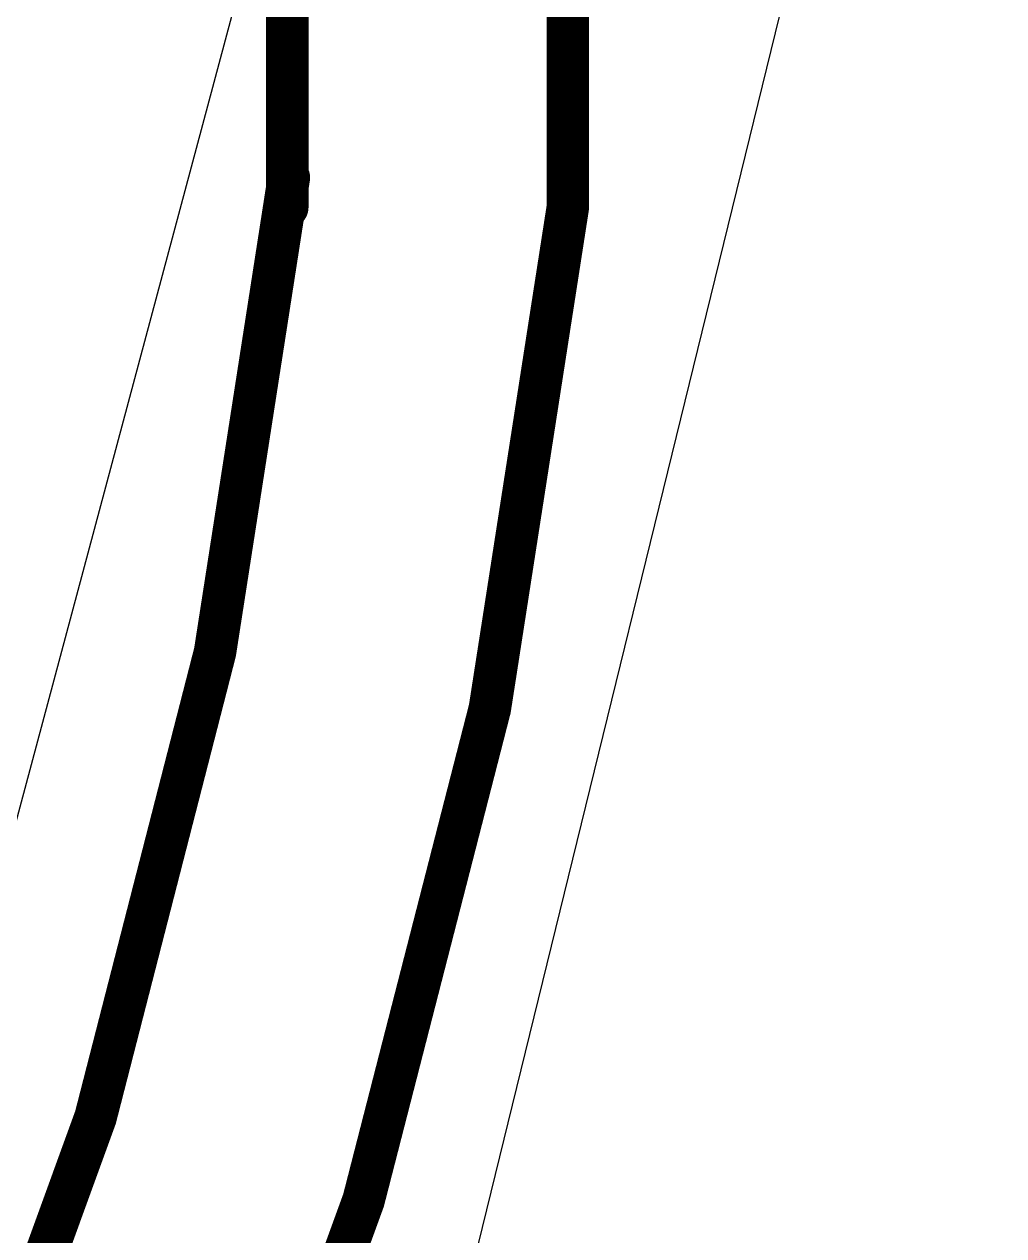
# Model space of a CAD drawing. Header units: millimetres. Extents: x 1.42 to 4.09, y 1.63 to 4.12.
# Drawn here: x 3.8555 to 4.086, y 2.4881 to 2.7731 of the extents above; entities that cross this region are included whole.
import ezdxf

# ---------------------------------------------------------------- set-up
doc = ezdxf.new("R2010")
doc.units = ezdxf.units.MM
doc.header["$MEASUREMENT"] = 0
for name, color, linetype in [('BottomLayer', 5, 'Continuous'), ('KeepOutLayer', 6, 'Continuous'), ('Mechanical1', 6, 'Continuous'), ('Mechanical3', 76, 'Continuous'), ('MidLayer1', 16, 'Continuous'), ('MidLayer2', 76, 'Continuous'), ('TopLayer', 1, 'Continuous')]:
    doc.layers.add(name, color=color, linetype=linetype)

# ---------------------------------------------------------------- blocks, each defined once
blk = doc.blocks.new('ANTENNA_PCB_2_4GHZ_24')
at = {"layer": 'KeepOutLayer'}
blk.add_line((0.82382, 0.45177), (-0.10925, 0.45177), dxfattribs=at)

msp = doc.modelspace()

# ---------------------------------------------------------------- linework, layer by layer
at = {"layer": 'BottomLayer'}
msp.add_line((3.864, 2.085), (4.086, 2.98992), dxfattribs=at)
at = {"layer": 'Mechanical1', "const_width": 0.01}
msp.add_lwpolyline([(3.98343, 2.73008), (3.98343, 2.98992)], dxfattribs=at)
msp.add_lwpolyline([(3.98344, 2.73007, -0.35351), (2.88993, 1.63656)], format="xyb", dxfattribs=at)
at = {"layer": 'Mechanical1', "const_width": 0.005}
for points in [[(3.98093, 2.73008, 1), (3.98593, 2.73008, 1)], [(3.98094, 2.73007, 1), (3.98594, 2.73007, 1)]]:
    msp.add_lwpolyline(points, format="xyb", close=True, dxfattribs=at)
at = {"layer": 'Mechanical3', "const_width": 0.01}
msp.add_lwpolyline([(3.91743, 2.73008), (3.91743, 2.98992)], dxfattribs=at)
msp.add_lwpolyline([(3.9178, 2.73704, -0.35351), (2.88296, 1.7022)], format="xyb", dxfattribs=at)
at = {"layer": 'Mechanical3', "const_width": 0.005}
for points in [[(3.9153, 2.73704, 1), (3.9203, 2.73704, 1)], [(3.91493, 2.73008, 1), (3.91993, 2.73008, 1)]]:
    msp.add_lwpolyline(points, format="xyb", close=True, dxfattribs=at)
at = {"layer": 'MidLayer1'}
msp.add_line((3.864, 2.085), (4.086, 2.98992), dxfattribs=at)
at = {"layer": 'MidLayer2'}
msp.add_line((3.864, 2.085), (4.086, 2.98992), dxfattribs=at)
at = {"layer": 'TopLayer'}
msp.add_line((3.864, 2.085), (4.086, 2.98992), dxfattribs=at)

# ---------------------------------------------------------------- block references
at = {"rotation": 255}
msp.add_blockref('ANTENNA_PCB_2_4GHZ_24', (3.50604, 3.03384), dxfattribs=at)

doc.saveas('drawing.dxf')
